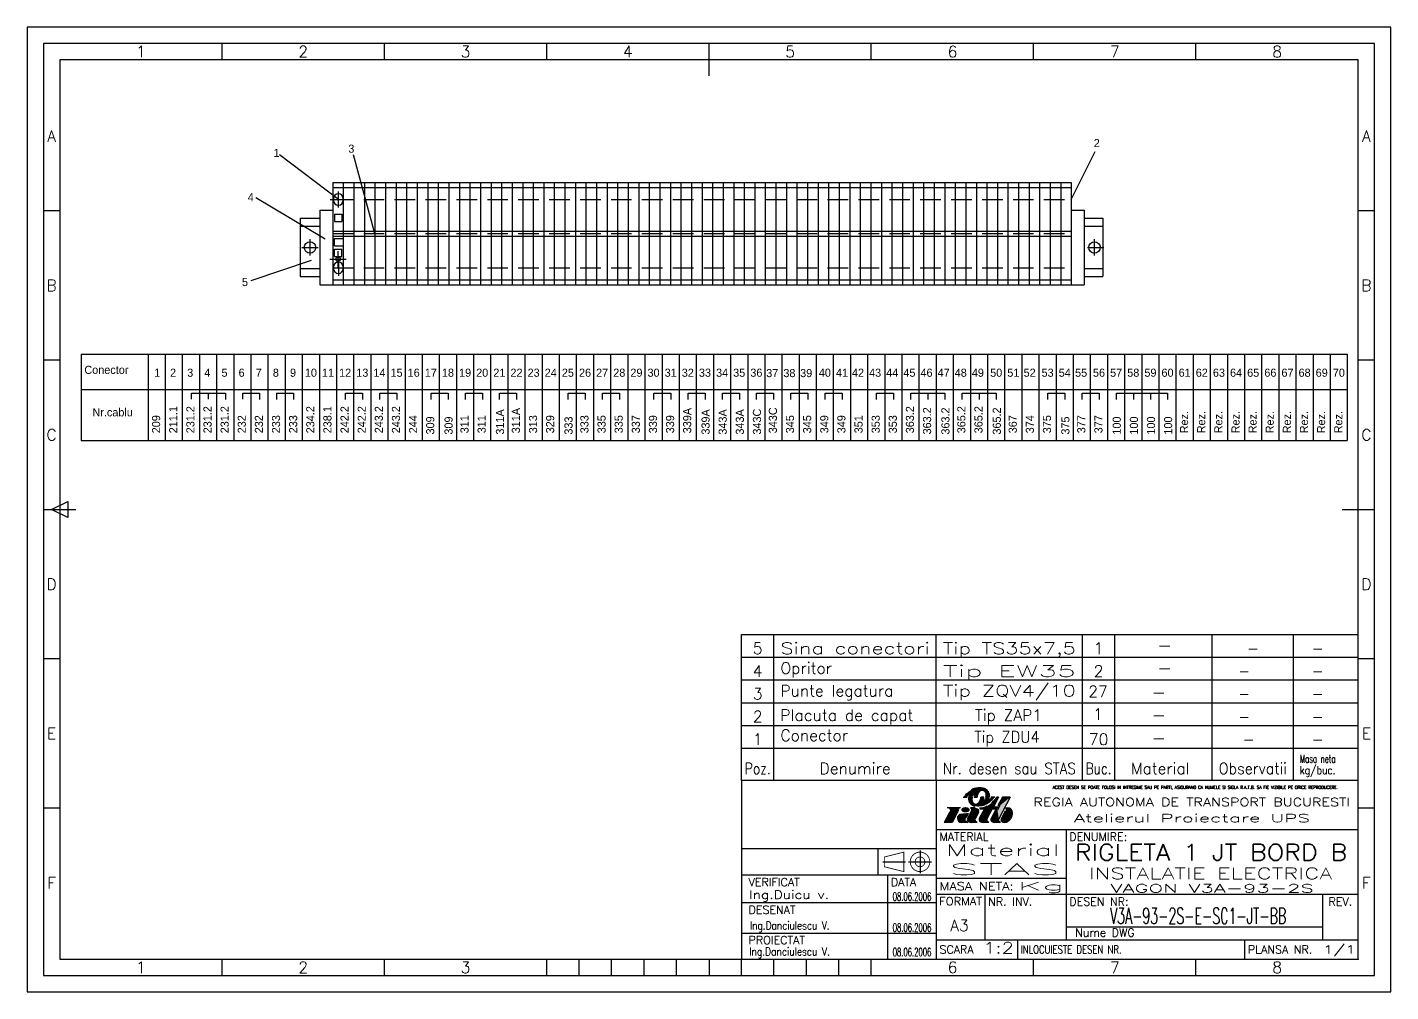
# Model space of a CAD drawing. Header units: millimetres. Extents: x 62 to 482, y 7 to 304.
import ezdxf
from ezdxf.enums import TextEntityAlignment as Align

# ---------------------------------------------------------------- set-up
doc = ezdxf.new("R2010")
doc.units = ezdxf.units.MM
doc.linetypes.add('DASHED2', pattern=[9.525, 6.35, -3.175])
doc.layers.add('LIN_GR', color=3, linetype='Continuous')
doc.layers.add('LIN_SUB', color=7, linetype='Continuous')
doc.styles.add('ISO', font='SIMPLEX.shx')
doc.styles.add('ISOCP', font='SIMPLEX.SHX')
doc.styles.add('ROMANC', font='romanc')

# ---------------------------------------------------------------- blocks, each defined once
blk = doc.blocks.new('ind3_12')
at = {"color": 70}
for p, q in [((0, 55), (-190, 55)), ((-190, 55), (-190, 0)), ((-130, 55), (-130, 0)), ((-130, 40), (0, 40)), ((-190, 26), (-130, 26))]:
    blk.add_line(p, q, dxfattribs=at)
at = {"color": 40}
for p, q in [((-122.56, 46.63), (-126.68, 46.63)), ((-121.71, 49.9), (-120.46, 49.9)), ((-118.05, 46.63), (-119.46, 46.63)), ((-118.34, 49.9), (-117.36, 49.9)), ((-115.18, 46.28), (-116.74, 43.36)), ((-116.7, 46.63), (-116.29, 46.65)), ((-116.6, 46.28), (-115.18, 46.28)), ((-115.31, 49.9), (-116.29, 49.9)), ((-116.29, 46.65), (-115.69, 46.73)), ((-115.69, 46.73), (-115.27, 46.82)), ((-115.27, 46.82), (-114.78, 46.97)), ((-114.78, 46.97), (-114.27, 47.24)), ((-112.77, 46.28), (-114.38, 43.26)), ((-111.94, 49.9), (-113.19, 49.9)), ((-112.95, 48.16), (-112.68, 48.4)), ((-112.77, 46.28), (-111.36, 46.28)), ((-112.68, 48.4), (-112.61, 48.47)), ((-110.84, 49.9), (-112.41, 46.97)), ((-112.41, 46.97), (-110.99, 46.97)), ((-110.84, 49.9), (-111.36, 49.9)), ((-110.99, 46.97), (-111.36, 46.28)), ((-110.41, 47.32), (-111.15, 45.93)), ((-109.64, 49.9), (-111.01, 47.32)), ((-111.01, 47.32), (-110.41, 47.32)), ((-107.23, 49.9), (-110.77, 43.26)), ((-107.23, 49.9), (-109.64, 49.9)), ((-108.78, 46.63), (-108.09, 46.63)), ((-125.82, 45.38), (-127.54, 42.15)), ((-125.13, 42.15), (-127.54, 42.15)), ((-123.11, 45.94), (-125.13, 42.15)), ((-120.23, 42.15), (-122.21, 42.15)), ((-120.12, 44.91), (-120.81, 43.6)), ((-119.12, 45.67), (-120.36, 43.36)), ((-117.39, 42.15), (-119.15, 42.15)), ((-116.85, 45.42), (-118, 43.26)), ((-117.39, 42.15), (-117.72, 42.33)), ((-113.77, 42.15), (-115.53, 42.15)), ((-113.77, 42.15), (-114.1, 42.33)), ((-111.75, 45.93), (-113.13, 43.36)), ((-110.16, 42.15), (-111.92, 42.15)), ((-111.75, 45.93), (-111.15, 45.93)), ((-110.16, 42.15), (-110.49, 42.33)), ((-108.74, 45.59), (-109.99, 43.26))]:
    blk.add_line(p, q, dxfattribs=at)
at = {"color": 240}
for p, q in [((-90, 40), (-90, 6)), ((-130, 34), (-190, 34)), ((-148, 34), (-148, 26)), ((-146.5, 30), (-139.5, 30)), ((-138.5, 30), (-131.5, 30)), ((-135, 33.5), (-135, 26.5)), ((-145, 26), (-145, 0)), ((-130, 25), (-90, 25)), ((-190, 17.5), (-130, 17.5)), ((-130, 20), (0, 20)), ((-115, 20), (-115, 6)), ((-11, 20), (-11, 6)), ((-90, 10), (-11, 10)), ((-190, 8), (-130, 8)), ((-130, 6), (0, 6)), ((-105, 6), (-105, 0)), ((-35, 6), (-35, 0))]:
    blk.add_line(p, q, dxfattribs=at)
at = {"color": 40}
for points in [[(-114.74, 49.9, 0.04888), (-114.64, 50.37, 0.067418), (-114.64, 50.71, 0.012512), (-114.71, 51.12, 0.046313), (-114.74, 51.23, 0.02866), (-114.83, 51.43, 0.04799), (-114.9, 51.53, 0.027533), (-115.01, 51.65, 0.02878), (-115.12, 51.74, 0.020408), (-115.27, 51.85, 0.028785), (-115.38, 51.91, 0.02307), (-115.48, 51.96, 0.025276), (-115.58, 51.99, 0.029587), (-115.69, 52.01, 0.0261), (-115.8, 52.02, 0.034106), (-115.93, 52.02, 0.03305), (-116.05, 52, 0.031407), (-116.17, 51.97, 0.027201), (-116.3, 51.91, 0.027571), (-116.45, 51.82, 0.032433), (-116.58, 51.73, 0.017982), (-116.7, 51.62, 0.025528), (-116.79, 51.53, 0.009898), (-116.89, 51.41, 0.014131), (-116.96, 51.31, 0.005952), (-117.02, 51.22, 0.007874), (-117.06, 51.15, 0.013516), (-117.13, 51.03, 0.012262), (-117.2, 50.9, 0.010996), (-117.25, 50.78, 0.020912), (-117.28, 50.71, 0.006638), (-117.28, 50.69, 0.003922), (-117.3, 50.64, 0.014081), (-117.33, 50.52, 0.011261), (-117.36, 50.37, 0.018498), (-117.36, 50.34, 0.00311), (-117.38, 50.18, 0.039527), (-117.38, 50.07, 0.0256), (-117.36, 49.9)], [(-113.68, 49.9, 0.047001), (-113.61, 50.39, 0.072657), (-113.64, 50.71, 0.024176), (-113.81, 51.3, 0.05712), (-113.92, 51.53, 0.02409), (-114.05, 51.71, 0.014395), (-114.28, 51.99, 0.046768), (-114.45, 52.15, 0.031027), (-114.74, 52.35)], [(-119.97, 49.9, 0.047001), (-120.05, 49.4, 0.072657), (-120.01, 49.08, 0.024176), (-119.84, 48.49, 0.05712), (-119.73, 48.26, 0.02409), (-119.6, 48.09, 0.014395), (-119.38, 47.81, 0.046768), (-119.2, 47.65, 0.031027), (-118.91, 47.44)], [(-118.91, 49.9, 0.04888), (-119.02, 49.43, 0.067418), (-119.01, 49.08, 0.012512), (-118.94, 48.67, 0.046313), (-118.91, 48.56, 0.02866), (-118.82, 48.37, 0.04799), (-118.75, 48.26, 0.027533), (-118.64, 48.15, 0.02878), (-118.53, 48.05, 0.020408), (-118.39, 47.95, 0.028785), (-118.28, 47.88, 0.02307), (-118.17, 47.84, 0.025276), (-118.07, 47.8, 0.029587), (-117.97, 47.78, 0.0261), (-117.85, 47.77, 0.034106), (-117.73, 47.77, 0.03305), (-117.6, 47.79, 0.031407), (-117.48, 47.83, 0.027201), (-117.36, 47.88, 0.027571), (-117.2, 47.97, 0.032433), (-117.07, 48.06, 0.017982), (-116.95, 48.18, 0.025528), (-116.87, 48.26, 0.009898), (-116.76, 48.39, 0.014131), (-116.7, 48.48, 0.005952), (-116.63, 48.57, 0.007874), (-116.59, 48.64, 0.013516), (-116.52, 48.76, 0.012262), (-116.45, 48.9, 0.010996), (-116.4, 49.02, 0.020912), (-116.38, 49.08, 0.006638), (-116.37, 49.11, 0.003922), (-116.35, 49.16, 0.014081), (-116.32, 49.28, 0.011261), (-116.29, 49.42, 0.018498), (-116.29, 49.45, 0.00311), (-116.27, 49.61, 0.039527), (-116.27, 49.73, 0.0256), (-116.29, 49.9)]]:
    blk.add_lwpolyline(points, format="xyb", dxfattribs=at)
at = {"color": 40, "flags": 128}
blk.add_lwpolyline([(-108.71, 42.18, 0.07519), (-108.1, 42.37, 0.103495), (-107.27, 43.01, 0.091904), (-106.74, 43.94, 0.085107), (-106.54, 45.08, 0.085107)], format="xyb", dxfattribs=at)
at = {"color": 240}
for points in [[(-146, 31.5, 0.25, 0.25, 0), (-140, 33, 0.25, 0.25, 0), (-140, 27, 0.25, 0.25, 0), (-146, 28.5, 0.25, 0.25, 0)], [(-135, 31.5, 0.25, 0.25, 1), (-135, 28.5, 0.25, 0.25, 1)]]:
    blk.add_lwpolyline(points, format="xyseb", close=True, dxfattribs=at)
blk.add_lwpolyline([(-135, 33, 0.25, 0.25, 1), (-135, 27, 0.25, 0.25, 1), (-135, 33, 0.25, 0.25, 1)], format="xyseb", dxfattribs=at)
at = {"color": 40}
for centre, radius, start, end in [((-96.55, 26.7), 34.29, 134.6817, 135.4865), ((-117.71, 49.53), 2.3, 144.0002, 170.76), ((-117.8, 49.83), 2.74, 113.911, 122.24), ((-115.81, 45.34), 7.65, 108.9325, 113.911), ((-115.07, 49.86), 3.27, 161.7905, 179.2848), ((-117.59, 50.52), 2.17, 96.8211, 108.9325), ((-116.41, 40.67), 12.1, 91.6964, 96.8211), ((-116.61, 47.25), 5.51, 78.6042, 91.6964), ((-116, 50.28), 2.42, 58.8019, 78.6042), ((-119.73, 46), 0.689, 331.9275, 66.4849), ((-117.66, 49.52), 2.42, 238.8019, 258.6042), ((-118.58, 49.94), 3.27, 341.7905, 359.2848), ((-115.94, 50.27), 2.3, 324.0002, 350.76), ((-145.94, 81.79), 47.13, 315, 315.973), ((-113.12, 49.86), 0.893, 316.8981, 318.6566), ((-115.09, 51.98), 4.23, 315.973, 321.3402), ((-122.28, 57.73), 13.43, 321.3402, 324.353), ((-108.09, 45.08), 1.55, 0, 90), ((-122.21, 43.44), 1.29, 94.5979, 270), ((-177.94, 750.15), 707.62, 274.50891, 274.68697), ((-120.23, 42.84), 0.689, 201.8729, 270), ((-119.75, 43.03), 0.689, 151.9275, 234.4615), ((-119.15, 43.87), 1.72, 234.4615, 270), ((-117.39, 42.94), 0.689, 151.9275, 241.9275), ((-116.14, 43.03), 0.689, 151.9275, 234.4615), ((-115.53, 43.87), 1.72, 234.4615, 270), ((-113.78, 42.94), 0.689, 151.9275, 241.9275), ((-112.52, 43.03), 0.689, 151.9275, 234.4615), ((-111.92, 43.87), 1.72, 234.4615, 270), ((-110.16, 42.94), 0.689, 151.9275, 241.9275), ((-109.38, 42.94), 0.689, 151.9275, 242.7821), ((-108.99, 43.7), 1.55, 242.7821, 280.2311)]:
    blk.add_arc(centre, radius, start, end, dxfattribs=at)
blk.add_point((0, 0))
for points in [[(-121.71, 49.9), (-120.46, 49.9), (-121.21, 50.52), (-120.18, 50.33)], [(-121.21, 50.52), (-120.18, 50.33), (-120.72, 51.03), (-119.93, 50.59)], [(-120.72, 51.03), (-119.93, 50.59), (-120.22, 51.49), (-119.57, 50.88)], [(-120.22, 51.49), (-119.57, 50.88), (-119.6, 51.93), (-118.18, 50.88)], [(-119.84, 50.38), (-118.6, 50.45), (-119.97, 49.9), (-118.91, 49.9)], [(-119.57, 50.88), (-118.18, 50.88), (-119.84, 50.38), (-118.6, 50.45)], [(-119.6, 51.93), (-118.18, 50.88), (-118.87, 52.35), (-118.18, 50.88)], [(-118.87, 52.35), (-118.18, 50.88), (-118.21, 52.6), (-118.18, 50.88)], [(-117.31, 50.61), (-118.27, 50.54), (-117.37, 50.27), (-118.32, 50.22)], [(-117.09, 51.1), (-118.18, 50.88), (-117.31, 50.61), (-118.27, 50.54)], [(-118.21, 52.6), (-118.18, 50.88), (-117.81, 52.68), (-118.18, 50.88)], [(-116.87, 52.76), (-118.18, 50.88), (-116.31, 52.75), (-118.18, 50.88)], [(-117.81, 52.68), (-118.18, 50.88), (-116.87, 52.76), (-118.18, 50.88)], [(-116.08, 51.99), (-116.31, 52.75), (-116.62, 51.7), (-118.18, 50.88)], [(-116.62, 51.7), (-118.18, 50.88), (-117.09, 51.1), (-118.18, 50.88)], [(-115.84, 51.99), (-116.08, 51.99), (-116.32, 51.86)], [(-116.31, 52.75), (-115.41, 52.63), (-115.84, 52.71)], [(-115.54, 51.98), (-115.41, 52.63), (-116.08, 51.99), (-116.31, 52.75)], [(-115.84, 51.99), (-115.54, 51.98), (-115.91, 51.97), (-115.51, 51.96)], [(-115.73, 51.96), (-115.33, 51.85), (-115.51, 51.96)], [(-115.09, 51.72), (-114.87, 52.42), (-115.54, 51.98), (-115.41, 52.63)], [(-115.41, 52.63), (-114.87, 52.42), (-115.11, 52.53)], [(-114.87, 51.48), (-114.18, 51.87), (-115.09, 51.72), (-114.87, 52.42)], [(-114.87, 52.42), (-114.18, 51.87), (-114.48, 52.17)], [(-114.68, 50.99), (-113.86, 51.41), (-114.87, 51.48), (-114.18, 51.87)], [(-114.63, 50.55), (-113.67, 50.85), (-114.68, 50.99), (-113.86, 51.41)], [(-114.65, 50.25), (-113.62, 50.26), (-114.63, 50.55), (-113.67, 50.85)], [(-113.67, 50.85), (-113.62, 50.26), (-113.61, 50.56)], [(-126.68, 46.63), (-122.56, 46.63), (-126.26, 46.53), (-122.84, 46.34)], [(-126.26, 46.53), (-122.84, 46.34), (-125.96, 46.29), (-123.05, 46.05)], [(-123.05, 46.05), (-125.96, 46.29), (-123.11, 45.94), (-125.77, 45.87)], [(-122.2, 46.34), (-122.22, 45.73), (-122.28, 46.18), (-122.28, 45.84)], [(-122.07, 46.5), (-122.04, 45.53), (-122.2, 46.34), (-122.22, 45.73)], [(-121.94, 46.59), (-121.9, 45.43), (-122.07, 46.5), (-122.04, 45.53)], [(-121.78, 46.68), (-121.71, 45.34), (-121.94, 46.59), (-121.9, 45.43)], [(-121.62, 46.75), (-121.56, 45.28), (-121.78, 46.68), (-121.71, 45.34)], [(-121.46, 46.79), (-121.43, 45.25), (-121.62, 46.75), (-121.56, 45.28)], [(-121.33, 46.82), (-121.31, 45.23), (-121.46, 46.79), (-121.43, 45.25)], [(-121.21, 46.83), (-121.2, 45.22), (-121.33, 46.82), (-121.31, 45.23)], [(-121.21, 46.83), (-121.1, 46.84), (-121.09, 45.21)], [(-121.09, 45.21), (-120.9, 45.21), (-121.21, 46.83), (-121.2, 45.22)], [(-121.1, 46.84), (-120.91, 46.84), (-121.09, 45.21), (-120.9, 45.21)], [(-120.9, 45.21), (-120.91, 46.84), (-120.81, 45.22), (-120.81, 46.83)], [(-120.81, 45.22), (-120.81, 46.83), (-120.68, 45.23), (-120.69, 46.82)], [(-120.68, 45.23), (-120.69, 46.82), (-120.56, 45.25), (-120.55, 46.79)], [(-120.56, 45.25), (-120.55, 46.79), (-120.42, 45.29), (-120.43, 46.76)], [(-120.42, 45.29), (-120.43, 46.76), (-120.27, 45.34), (-120.27, 46.7)], [(-120.27, 45.34), (-120.27, 46.7), (-120.14, 45.41), (-120.13, 46.63)], [(-120.14, 45.41), (-120.13, 46.63), (-119.97, 45.52), (-119.99, 46.54)], [(-119.97, 49.9), (-118.91, 49.9), (-120.05, 49.4), (-119, 49.53)], [(-120.05, 49.4), (-119, 49.53), (-119.94, 48.79), (-119, 49.02)], [(-120.05, 49.4), (-119.94, 48.79), (-120.04, 49.24)], [(-120.04, 49.24), (-119.94, 48.79), (-120.03, 49.13)], [(-119.97, 45.52), (-119.99, 46.54), (-119.84, 45.65), (-119.88, 46.44)], [(-119.94, 48.79), (-119, 49.02), (-119.72, 48.25), (-118.92, 48.6)], [(-119.84, 45.65), (-119.88, 46.44), (-119.74, 45.8), (-119.77, 46.3)], [(-119.74, 45.8), (-119.77, 46.3), (-119.71, 45.9), (-119.72, 46.2)], [(-119.72, 48.25), (-118.92, 48.6), (-119.33, 47.76), (-118.75, 48.27)], [(-119.72, 46.2), (-119.71, 45.9), (-119.7, 46.13), (-119.69, 46.02)], [(-119.46, 46.63), (-118.05, 46.63), (-119.08, 46.21), (-117.05, 46.31)], [(-119.33, 47.76), (-118.75, 48.27), (-118.77, 47.37), (-118.43, 47.98)], [(-119.25, 46.4), (-119.09, 46.04), (-119.08, 46.21)], [(-119.08, 46.21), (-117.05, 46.31), (-119.12, 45.67), (-116.78, 45.9)], [(-118.77, 47.37), (-118.43, 47.98), (-118.32, 47.19), (-118.12, 47.82)], [(-117.37, 50.27), (-118.32, 50.22), (-117.36, 49.9), (-118.34, 49.9)], [(-118.32, 47.19), (-118.12, 47.82), (-117.71, 47.07), (-117.72, 47.77)], [(-118.05, 46.63), (-117.05, 46.31), (-117.7, 46.59), (-117.41, 46.5)], [(-117.71, 47.07), (-117.72, 47.77), (-117.14, 47.03), (-117.33, 47.9)], [(-117.14, 47.03), (-117.33, 47.9), (-116.45, 47.06), (-117.04, 48.09)], [(-117.05, 46.31), (-116.78, 45.9), (-116.88, 46.12)], [(-116.45, 47.06), (-117.04, 48.09), (-115.94, 47.1), (-116.74, 48.42)], [(-116.7, 48.48), (-115.12, 47.31), (-116.74, 48.42)], [(-116.7, 48.48), (-116.7, 48.48), (-116.74, 48.42)], [(-115.94, 47.1), (-116.74, 48.42), (-115.12, 47.31), (-116.74, 48.42)], [(-115.18, 46.28), (-112.77, 46.28), (-116.74, 43.36), (-114.38, 43.26)], [(-116.45, 48.9), (-115.12, 47.31), (-116.7, 48.48)], [(-116.22, 46.66), (-116.7, 46.63), (-116.6, 46.28)], [(-116.6, 46.28), (-111.36, 46.28), (-116.22, 46.66), (-112.41, 46.97)], [(-116.4, 49.03), (-115.48, 48.92), (-116.45, 48.9), (-115.12, 47.31)], [(-116.29, 49.44), (-115.35, 49.44), (-116.4, 49.03), (-115.48, 48.92)], [(-116.29, 49.9), (-115.31, 49.9), (-116.29, 49.44), (-115.35, 49.44)], [(-116.22, 46.66), (-115.25, 46.82), (-115, 46.76)], [(-115.48, 48.92), (-114.09, 48.92), (-115.01, 49.4), (-113.85, 49.33)], [(-115.48, 48.92), (-114.59, 48.13), (-115.12, 47.31)], [(-115.48, 48.92), (-114.09, 48.92), (-114.18, 47.78), (-115.12, 47.31)], [(-115.25, 46.82), (-114.79, 46.97), (-115, 46.76)], [(-115.01, 49.4), (-113.85, 49.33), (-114.75, 49.87), (-113.72, 49.72)], [(-115, 46.76), (-115, 46.76), (-114.79, 46.97), (-114.45, 46.8)], [(-114.35, 47.19), (-112.41, 46.97), (-114.79, 46.97), (-114.45, 46.8)], [(-114.75, 49.87), (-113.72, 49.72), (-114.65, 50.25), (-113.62, 50.26)], [(-114.09, 48.92), (-114.18, 47.78), (-114.59, 48.13)], [(-113.9, 47.46), (-112.41, 46.97), (-114.35, 47.19), (-112.41, 46.97)], [(-114.09, 48.92), (-113.61, 48.17), (-114.18, 47.78)], [(-113.69, 49.23), (-112.95, 48.75), (-114.09, 48.92), (-113.61, 48.17)], [(-113.49, 47.75), (-113.9, 47.46), (-112.41, 46.97)], [(-113.4, 49.55), (-112.44, 49.28), (-113.69, 49.23), (-112.95, 48.75)], [(-113.03, 48.1), (-112.41, 46.97), (-113.49, 47.75), (-112.41, 46.97)], [(-113.19, 49.9), (-111.94, 49.9), (-113.4, 49.55), (-112.44, 49.28)], [(-112.65, 48.42), (-112.41, 46.97), (-113.03, 48.1), (-112.41, 46.97)], [(-112.22, 48.86), (-112.41, 46.97), (-112.65, 48.42), (-112.41, 46.97)], [(-111.36, 49.9), (-110.84, 49.9), (-111.76, 49.37), (-112.41, 46.97)], [(-111.76, 49.37), (-112.41, 46.97), (-112.22, 48.86), (-112.41, 46.97)], [(-112.41, 46.97), (-110.99, 46.97), (-111.36, 46.28)], [(-110.41, 47.32), (-107.23, 49.9), (-111.15, 45.93), (-110.73, 43.34)], [(-109.64, 49.9), (-107.23, 49.9), (-111.01, 47.32), (-110.41, 47.32)], [(-108.78, 46.63), (-108.43, 46.63), (-108.69, 46.43), (-108.49, 46.44)], [(-108.74, 45.59), (-108.09, 46.63), (-108.66, 45.8)], [(-108.74, 45.59), (-106.98, 46.16), (-108.09, 46.63)], [(-108.69, 46.43), (-108.49, 46.44), (-108.64, 46.23), (-108.56, 46.21)], [(-108.43, 46.63), (-108.63, 46.02), (-108.09, 46.63), (-108.66, 45.8)], [(-108.66, 45.8), (-108.66, 45.8), (-108.43, 46.63), (-108.63, 46.02)], [(-108.64, 46.23), (-108.56, 46.21), (-108.63, 46.02)], [(-108.09, 46.63), (-106.98, 46.16), (-107.61, 46.55), (-107.23, 46.37)], [(-125.82, 45.38), (-123.11, 45.94), (-127.54, 42.15), (-125.13, 42.15)], [(-125.76, 45.63), (-123.11, 45.94), (-125.82, 45.38)], [(-125.77, 45.87), (-123.11, 45.94), (-125.76, 45.63), (-123.11, 45.94)], [(-123.17, 44.3), (-120.81, 43.6), (-123.49, 43.38), (-120.95, 43.16)], [(-123.17, 44.3), (-123.49, 43.38), (-123.29, 44.14), (-123.45, 43.79)], [(-123.49, 43.38), (-120.95, 43.16), (-123.49, 43.38), (-120.87, 42.58)], [(-123.49, 43.38), (-123.1, 42.51), (-123.42, 43), (-123.25, 42.69)], [(-123.49, 43.38), (-120.87, 42.58), (-123.1, 42.51), (-120.62, 42.27)], [(-122.31, 44.73), (-120.12, 44.91), (-123.17, 44.3), (-120.81, 43.6)], [(-122.31, 44.73), (-123.17, 44.3), (-122.7, 44.64), (-123.04, 44.43)], [(-123.1, 42.51), (-122.21, 42.15), (-122.93, 42.37), (-122.61, 42.22)], [(-123.1, 42.51), (-120.62, 42.27), (-122.21, 42.15), (-120.23, 42.15)], [(-122.28, 46.18), (-122.28, 45.84), (-122.31, 46.03)], [(-120.42, 42.88), (-120.36, 43.36), (-120.43, 43.1)], [(-120.36, 43.36), (-116.85, 45.42), (-120.42, 42.88), (-118, 43.26)], [(-120.42, 42.88), (-118, 43.26), (-120.15, 42.47), (-118.06, 42.75)], [(-120.15, 42.47), (-120.42, 42.88), (-120.32, 42.64)], [(-119.12, 45.67), (-116.78, 45.9), (-120.36, 43.36), (-116.85, 45.42)], [(-120.15, 42.47), (-118.06, 42.75), (-119.15, 42.15), (-117.72, 42.33)], [(-119.15, 42.15), (-120.15, 42.47), (-119.72, 42.25)], [(-119.15, 42.15), (-117.72, 42.33), (-117.39, 42.15)], [(-118.02, 43.03), (-117.9, 42.55), (-118.06, 42.75)], [(-116.78, 45.9), (-116.85, 45.42), (-116.77, 45.67)], [(-116.74, 43.36), (-116.81, 42.88), (-116.82, 43.14)], [(-116.74, 43.36), (-114.38, 43.26), (-116.81, 42.88), (-114.44, 42.75)], [(-116.52, 42.46), (-116.81, 42.88), (-116.71, 42.66)], [(-116.81, 42.88), (-114.44, 42.75), (-116.52, 42.46), (-114.12, 42.34)], [(-115.53, 42.15), (-116.54, 42.47), (-116.1, 42.25)], [(-116.52, 42.46), (-114.12, 42.34), (-115.53, 42.15), (-113.77, 42.15)], [(-114.42, 42.94), (-114.29, 42.55), (-114.44, 42.75)], [(-114.36, 43.31), (-114.4, 43.15), (-114.38, 43.26)], [(-113.13, 43.36), (-113.19, 42.89), (-113.2, 43.13)], [(-113.13, 43.36), (-110.77, 43.26), (-113.19, 42.89)], [(-113.19, 42.89), (-110.77, 43.26), (-110.82, 42.72)], [(-112.92, 42.47), (-113.19, 42.89), (-113.1, 42.66)], [(-113.19, 42.89), (-110.82, 42.72), (-112.92, 42.47)], [(-111.75, 45.93), (-111.15, 45.93), (-113.13, 43.36), (-110.77, 43.26)], [(-112.92, 42.47), (-110.82, 42.72), (-111.92, 42.15)], [(-111.92, 42.15), (-112.92, 42.47), (-112.49, 42.25)], [(-110.82, 42.72), (-111.92, 42.15), (-110.49, 42.33)], [(-110.49, 42.33), (-110.16, 42.15), (-111.92, 42.15)], [(-111.15, 45.93), (-110.77, 43.26), (-110.73, 43.34)], [(-110.8, 42.98), (-110.66, 42.53), (-110.82, 42.72)], [(-110.73, 43.34), (-110.78, 43.14), (-110.77, 43.26)], [(-109.99, 43.26), (-110.04, 42.73), (-110.07, 42.99)], [(-110.04, 42.73), (-109.99, 43.26), (-109.7, 42.32)], [(-109.7, 42.32), (-110.04, 42.73), (-109.91, 42.5)], [(-109.99, 43.26), (-108.74, 45.59), (-106.74, 43.94)], [(-109.99, 43.26), (-107.27, 43.01), (-106.74, 43.94)], [(-109.99, 43.26), (-108.1, 42.37), (-107.27, 43.01)], [(-109.99, 43.26), (-108.71, 42.18), (-108.1, 42.37)], [(-109.99, 43.26), (-109.7, 42.32), (-108.71, 42.18)], [(-108.71, 42.18), (-109.7, 42.32), (-109.23, 42.17)], [(-109.7, 42.32), (-109.7, 42.32), (-108.71, 42.18)], [(-108.74, 45.59), (-106.54, 45.08), (-106.98, 46.16)], [(-108.74, 45.59), (-106.74, 43.94), (-106.54, 45.08)], [(-107.27, 43.01), (-108.1, 42.37), (-107.66, 42.64)], [(-106.74, 43.94), (-107.27, 43.01), (-106.96, 43.45)], [(-106.98, 46.16), (-106.54, 45.08), (-106.83, 45.98), (-106.62, 45.57)], [(-106.54, 45.08), (-106.74, 43.94), (-106.59, 44.51)]]:
    blk.add_solid(points, dxfattribs=at)
at = {"color": 40, "style": 'ISO', "width": 0.77078}
blk.add_text('ACEST DESEN SE POATE FOLOSI IN INTREGIME SAU PE PARTI, ASIGURAND CA NUMELE SI SIGLA R.A.T.B. SA FIE VIZIBILE PE ORICE REPRODUCERE.', height=1, dxfattribs=at).set_placement((-94.13, 52.45), (-6.3, 52.45), align=Align.FIT)
at = {"color": 240}
for s, style, width, p, p2 in [('REGIA AUTONOMA DE TRANSPORT BUCURESTI', 'ROMANC', 1.063101, (-100.04, 47.17), (-2.58, 47.17)), ('Atelierul Proiectare UPS', 'ROMANC', 1.425107, (-87.65, 42.18), (-14.86, 42.18)), ('MASA NETA:', 'ISO', 1.009422, (-129, 21.25), (-106.17, 21.25)), ('FORMAT', 'ISO', 0.917397, (-129.11, 16.61), (-115.89, 16.61)), ('INLOCUIESTE DESEN NR.', 'ISO', 0.687691, (-104, 1.75), (-72.89, 1.75))]:
    blk.add_text(s, height=2.5, dxfattribs=dict(at, style=style, width=width)).set_placement(p, p2, align=Align.FIT)
at = {"color": 240, "style": 'ISO'}
for s, p in [('MATERIAL', (-129, 36.5)), ('DENUMIRE:', (-89, 36.5)), ('VERIFICAT', (-187.81, 22.5)), ('DATA', (-144, 22.5)), ('NR. INV.', (-114, 16.5)), ('DESEN NR:', (-89, 16.5)), ('DESENAT', (-187.81, 13.97)), ('PROIECTAT', (-187.81, 4.66)), ('SCARA', (-129, 1.75)), ('PLANSA NR.', (-34, 1.75))]:
    blk.add_text(s, height=2.5, dxfattribs=at).set_placement(p)
blk.add_text('REV.', height=2.5, dxfattribs=at).set_placement((-5.5, 17.75), align=Align.MIDDLE)
at = {"color": 50, "style": 'ISO'}
for tag, height, width, p, p2 in [('MATERIAL', 3.5, 1.837708, (-127.1, 31.84), (-91.87, 31.84)), ('STAS_MATERIAL', 3.5, 2.784754, (-126.09, 25.95), (-91.75, 25.95)), ('ANSAMBLU', 3.5, 2.48631, (-83.01, 24.67), (-8.01, 24.67)), ('VERIFICAT', 2.5, 0.86708, (-187.61, 18.63), (-163.04, 18.63)), ('DESENAT', 2.5, 1.026691, (-187.39, 9.14), (-162.83, 9.14)), ('SCARA', 3.5, 1.565143, (-115.5, 1.75), (-106.11, 1.75)), ('PROIECTAT', 2.5, 1.037581, (-187.61, 1.12), (-162.78, 1.12))]:
    blk.add_attdef(tag, text='', height=height, dxfattribs=dict(at, width=width)).set_placement(p, p2, align=Align.FIT)
at = {"color": 70, "style": 'ISO'}
for tag, width, p, p2 in [('DENUMIRE_DESEN', 1.844561, (-87.29, 30.44), (-3.41, 30.44)), ('NUMAR_DESEN', 1.112195, (-76.49, 10.87), (-22.2, 10.87))]:
    blk.add_attdef(tag, text='', height=5, dxfattribs=dict(at, width=width)).set_placement(p, p2, align=Align.FIT)
at = {"color": 240, "style": 'ISO'}
for tag, width, p, p2 in [('MASA', 3.701178, (-105.03, 21.25), (-90.49, 21.25)), ('SUBANSAMBLU', 3.628523, (-76.35, 20.58), (-13.71, 20.58)), ('DATA', 0.588678, (-143.42, 18.04), (-131.51, 18.04)), ('DATA', 0.588678, (-143.42, 8.49), (-131.51, 8.49)), ('PLANSA', 1.983142, (-10.91, 1.75), (-0.76, 1.75)), ('DATA', 0.588678, (-143.42, 0.97), (-131.51, 0.97))]:
    blk.add_attdef(tag, text='', height=2.5, dxfattribs=dict(at, width=width)).set_placement(p, p2, align=Align.FIT)
at = {"color": 50, "style": 'ISO'}
blk.add_attdef('FORMAT', text='', height=3.5, dxfattribs=at).set_placement((-122.83, 8.67), align=Align.CENTER)
at = {"color": 240, "style": 'ISO'}
blk.add_attdef('NUME_DWG', (-87.2, 6.95), '', height=2.5, dxfattribs=at)

msp = doc.modelspace()

# ---------------------------------------------------------------- linework, layer by layer
at = {"color": 70}
for p, q in [((121.79, 293.54), (121.79, 298.54)), ((171.79, 293.54), (171.79, 298.54)), ((221.79, 293.54), (221.79, 298.54)), ((271.79, 288.54), (271.79, 298.54)), ((321.79, 293.54), (321.79, 298.54)), ((371.79, 293.54), (371.79, 298.54)), ((421.79, 293.54), (421.79, 298.54)), ((71.79, 247.04), (66.79, 247.04)), ((476.79, 247.04), (471.79, 247.04)), ((71.79, 201.04), (66.79, 201.04)), ((476.79, 201.04), (471.79, 201.04)), ((69.29, 155.04), (74.29, 157.54)), ((74.29, 157.54), (74.29, 152.54)), ((66.79, 155.04), (76.79, 155.04)), ((74.29, 152.54), (69.29, 155.04)), ((466.79, 155.04), (476.79, 155.04)), ((71.79, 109.04), (66.79, 109.04)), ((476.79, 109.04), (471.79, 109.04)), ((71.79, 63.04), (66.79, 63.04)), ((476.79, 63.04), (471.79, 63.04)), ((121.79, 11.54), (121.79, 16.54)), ((171.79, 11.54), (171.79, 16.54)), ((221.79, 11.54), (221.79, 16.54)), ((231.79, 11.54), (231.79, 16.54)), ((241.79, 11.54), (241.79, 16.54)), ((251.79, 11.54), (251.79, 16.54)), ((261.79, 11.54), (261.79, 16.54)), ((271.79, 16.54), (271.79, 11.54)), ((281.79, 11.54), (281.79, 16.54)), ((291.79, 11.54), (291.79, 16.54)), ((301.79, 11.54), (301.79, 16.54)), ((311.79, 11.54), (311.79, 16.54)), ((321.79, 11.54), (321.79, 16.54)), ((371.79, 11.54), (371.79, 16.54)), ((421.79, 11.54), (421.79, 16.54)), ((221.79, 11.54), (321.79, 11.54))]:
    msp.add_line(p, q, dxfattribs=at)
at = {"color": 1}
for p, q in [((383.39, 250.5), (390.78, 265.29)), ((157.64, 250.5), (139.52, 264.31)), ((168.89, 240), (162.33, 264.31)), ((157.64, 248), (157.64, 253)), ((153.55, 238.26), (132.16, 250.98)), ((155.14, 250.5), (160.14, 250.5)), ((149.19, 231.69), (130.61, 225.49)), ((157.64, 232), (157.64, 227)), ((281.79, 116.54), (471.79, 116.54)), ((281.79, 109.54), (471.79, 109.54)), ((281.79, 102.54), (471.79, 102.54)), ((281.79, 95.54), (471.79, 95.54)), ((281.79, 88.54), (471.79, 88.54))]:
    msp.add_line(p, q, dxfattribs=at)
at = {"color": 2}
for p, q in [((155.89, 255.75), (383.39, 255.75)), ((155.89, 255.75), (155.89, 224.25)), ((155.89, 254.25), (383.39, 254.25)), ((159.14, 255.75), (159.14, 224.25)), ((162.39, 255.75), (162.39, 224.25)), ((165.64, 255.75), (165.64, 224.25)), ((168.89, 255.75), (168.89, 224.25)), ((172.14, 255.75), (172.14, 224.25)), ((175.39, 255.75), (175.39, 224.25)), ((178.64, 255.75), (178.64, 224.25)), ((181.89, 255.75), (181.89, 224.25)), ((185.14, 255.75), (185.14, 224.25)), ((188.39, 255.75), (188.39, 224.25)), ((191.64, 255.75), (191.64, 224.25)), ((194.89, 255.75), (194.89, 224.25)), ((198.14, 255.75), (198.14, 224.25)), ((201.39, 255.75), (201.39, 224.25)), ((204.64, 255.75), (204.64, 224.25)), ((207.89, 255.75), (207.89, 224.25)), ((211.14, 255.75), (211.14, 224.25)), ((214.39, 255.75), (214.39, 224.25)), ((217.64, 255.75), (217.64, 224.25)), ((220.89, 255.75), (220.89, 224.25)), ((224.14, 255.75), (224.14, 224.25)), ((227.39, 255.75), (227.39, 224.25)), ((230.64, 255.75), (230.64, 224.25)), ((233.89, 255.75), (233.89, 224.25)), ((237.14, 255.75), (237.14, 224.25)), ((240.39, 255.75), (240.39, 224.25)), ((243.64, 255.75), (243.64, 224.25)), ((246.89, 255.75), (246.89, 224.25)), ((250.14, 255.75), (250.14, 224.25)), ((253.39, 255.75), (253.39, 224.25)), ((256.64, 255.75), (256.64, 224.25)), ((259.89, 255.75), (259.89, 224.25)), ((263.14, 255.75), (263.14, 224.25)), ((266.39, 255.75), (266.39, 224.25)), ((269.64, 255.75), (269.64, 224.25)), ((272.89, 255.75), (272.89, 224.25)), ((276.14, 255.75), (276.14, 224.25)), ((279.39, 255.75), (279.39, 224.25)), ((282.64, 255.75), (282.64, 224.25)), ((285.89, 255.75), (285.89, 224.25)), ((289.14, 255.75), (289.14, 224.25)), ((292.39, 255.75), (292.39, 224.25)), ((295.64, 255.75), (295.64, 224.25)), ((298.89, 255.75), (298.89, 224.25)), ((302.14, 255.75), (302.14, 224.25)), ((305.39, 255.75), (305.39, 224.25)), ((308.64, 255.75), (308.64, 224.25)), ((311.89, 255.75), (311.89, 224.25)), ((315.14, 255.75), (315.14, 224.25)), ((318.39, 255.75), (318.39, 224.25)), ((321.64, 255.75), (321.64, 224.25)), ((324.89, 255.75), (324.89, 224.25)), ((328.14, 255.75), (328.14, 224.25)), ((331.39, 255.75), (331.39, 224.25)), ((334.64, 255.75), (334.64, 224.25)), ((337.89, 255.75), (337.89, 224.25)), ((341.14, 255.75), (341.14, 224.25)), ((344.39, 255.75), (344.39, 224.25)), ((347.64, 255.75), (347.64, 224.25)), ((350.89, 255.75), (350.89, 224.25)), ((354.14, 255.75), (354.14, 224.25)), ((357.39, 255.75), (357.39, 224.25)), ((360.64, 255.75), (360.64, 224.25)), ((363.89, 255.75), (363.89, 224.25)), ((367.14, 255.75), (367.14, 224.25)), ((370.39, 255.75), (370.39, 224.25)), ((373.64, 255.75), (373.64, 224.25)), ((376.89, 255.75), (376.89, 224.25)), ((380.14, 255.75), (380.14, 224.25)), ((383.39, 255.75), (383.39, 224.25)), ((156.14, 250.25), (156.14, 250.75)), ((145.89, 244.75), (145.89, 226.75)), ((145.89, 244.75), (151.89, 244.75)), ((151.89, 247.25), (151.89, 224.25)), ((151.89, 247.25), (155.89, 247.25)), ((156.39, 246), (156.39, 243.75)), ((156.39, 246), (158.64, 246)), ((156.39, 243.75), (158.64, 243.75)), ((158.64, 246), (158.64, 243.75)), ((383.39, 247.25), (387.39, 247.25)), ((387.39, 247.25), (387.39, 224.25)), ((387.39, 244.75), (393.14, 244.75)), ((393.14, 244.75), (393.14, 226.75)), ((145.89, 242.25), (151.89, 242.25)), ((155.89, 240.75), (383.39, 240.75)), ((387.39, 242.25), (393.14, 242.25)), ((155.89, 239.25), (383.39, 239.25)), ((156.39, 238.5), (159.14, 238.5)), ((156.39, 236.25), (159.14, 236.25)), ((156.39, 233), (156.39, 235.25)), ((156.39, 235.25), (158.64, 235.25)), ((158.64, 233), (158.64, 235.25)), ((156.39, 233), (158.64, 233)), ((145.89, 229.25), (151.89, 229.25)), ((156.14, 229.75), (156.14, 229.25)), ((387.39, 229.25), (393.14, 229.25)), ((145.89, 226.75), (151.89, 226.75)), ((151.89, 224.25), (383.39, 224.25)), ((155.89, 225.75), (383.39, 225.75)), ((383.39, 224.25), (387.39, 224.25)), ((387.39, 226.75), (393.14, 226.75)), ((78.37, 202.9), (468.41, 202.9)), ((78.37, 202.9), (78.37, 176.3)), ((98.98, 202.9), (98.98, 176.3)), ((104.26, 202.9), (104.26, 176.3)), ((109.54, 202.9), (109.54, 176.3)), ((114.82, 202.9), (114.82, 176.3)), ((120.09, 202.9), (120.09, 176.3)), ((125.37, 202.9), (125.37, 176.3)), ((130.65, 202.9), (130.65, 176.3)), ((135.93, 202.9), (135.93, 176.3)), ((141.2, 202.9), (141.2, 176.3)), ((146.48, 202.9), (146.48, 176.3)), ((151.76, 202.9), (151.76, 176.3)), ((157.04, 202.9), (157.04, 176.3)), ((162.31, 202.9), (162.31, 176.3)), ((167.59, 202.9), (167.59, 176.3)), ((172.87, 202.9), (172.87, 176.3)), ((178.15, 202.9), (178.15, 176.3)), ((183.42, 202.9), (183.42, 176.3)), ((188.7, 202.9), (188.7, 176.3)), ((193.98, 202.9), (193.98, 176.3)), ((199.26, 202.9), (199.26, 176.3)), ((204.53, 202.9), (204.53, 176.3)), ((209.81, 202.9), (209.81, 176.3)), ((215.09, 202.9), (215.09, 176.3)), ((220.37, 202.9), (220.37, 176.3)), ((225.64, 202.9), (225.64, 176.3)), ((230.92, 202.9), (230.92, 176.3)), ((236.2, 202.9), (236.2, 176.3)), ((241.48, 202.9), (241.48, 176.3)), ((246.75, 202.9), (246.75, 176.3)), ((252.03, 202.9), (252.03, 176.3)), ((257.31, 202.9), (257.31, 176.3)), ((262.59, 202.9), (262.59, 176.3)), ((267.86, 202.9), (267.86, 176.3)), ((273.14, 202.9), (273.14, 176.3)), ((278.42, 202.9), (278.42, 176.3)), ((283.7, 202.9), (283.7, 176.3)), ((288.97, 202.9), (288.97, 176.3)), ((294.25, 202.9), (294.25, 176.3)), ((299.53, 202.9), (299.53, 176.3)), ((304.81, 202.9), (304.81, 176.3)), ((310.08, 202.9), (310.08, 176.3)), ((315.36, 202.9), (315.36, 176.3)), ((320.64, 202.9), (320.64, 176.3)), ((325.92, 202.9), (325.92, 176.3)), ((331.19, 202.9), (331.19, 176.3)), ((336.47, 202.9), (336.47, 176.3)), ((341.75, 202.9), (341.75, 176.3)), ((347.03, 202.9), (347.03, 176.3)), ((352.3, 202.9), (352.3, 176.3)), ((357.58, 202.9), (357.58, 176.3)), ((362.86, 202.9), (362.86, 176.3)), ((368.14, 202.9), (368.14, 176.3)), ((373.42, 202.9), (373.42, 176.3)), ((378.69, 202.9), (378.69, 176.3)), ((383.97, 202.9), (383.97, 176.3)), ((389.25, 202.9), (389.25, 176.3)), ((394.53, 202.9), (394.53, 176.3)), ((399.8, 202.9), (399.8, 176.3)), ((405.08, 202.9), (405.08, 176.3)), ((410.36, 202.9), (410.36, 176.3)), ((415.64, 202.9), (415.64, 176.3)), ((420.91, 202.9), (420.91, 176.3)), ((426.19, 202.9), (426.19, 176.3)), ((431.47, 202.9), (431.47, 176.3)), ((436.75, 202.9), (436.75, 176.3)), ((442.02, 202.9), (442.02, 176.3)), ((447.3, 202.9), (447.3, 176.3)), ((452.58, 202.9), (452.58, 176.3)), ((457.86, 202.9), (457.86, 176.3)), ((463.13, 202.9), (463.13, 176.3)), ((468.41, 202.9), (468.41, 176.3)), ((78.37, 192), (468.41, 192)), ((112.35, 188.98), (112.35, 190.84)), ((112.35, 190.84), (117.58, 190.84)), ((117.58, 188.98), (117.58, 190.84)), ((117.58, 190.84), (122.82, 190.84)), ((122.82, 190.84), (122.82, 188.9)), ((128.14, 188.98), (128.14, 190.83)), ((128.14, 190.83), (133.37, 190.83)), ((133.37, 190.83), (133.37, 188.89)), ((138.61, 190.83), (138.61, 188.89)), ((138.61, 190.83), (143.84, 190.83)), ((143.84, 190.83), (143.84, 188.89)), ((159.81, 188.96), (159.81, 190.82)), ((159.81, 190.82), (165.04, 190.82)), ((165.04, 190.82), (165.04, 188.88)), ((170.36, 188.96), (170.36, 190.82)), ((170.36, 190.82), (175.59, 190.82)), ((175.59, 190.82), (175.59, 188.88)), ((186.19, 188.96), (186.19, 190.82)), ((186.19, 190.82), (191.43, 190.82)), ((191.43, 190.82), (191.43, 188.88)), ((196.75, 190.82), (201.98, 190.82)), ((196.75, 188.96), (196.75, 190.82)), ((201.98, 190.82), (201.98, 188.88)), ((207.3, 188.96), (207.3, 190.82)), ((207.3, 190.82), (212.54, 190.82)), ((212.54, 190.82), (212.54, 188.88)), ((228.41, 190.82), (233.65, 190.82)), ((228.41, 188.96), (228.41, 190.82)), ((233.65, 190.82), (233.65, 188.88)), ((238.97, 188.96), (238.97, 190.82)), ((238.97, 190.82), (244.2, 190.82)), ((244.2, 190.82), (244.2, 188.88)), ((254.8, 188.96), (254.8, 190.82)), ((254.8, 190.82), (260.04, 190.82)), ((260.04, 190.82), (260.04, 188.88)), ((265.36, 190.82), (270.59, 190.82)), ((265.36, 188.96), (265.36, 190.82)), ((270.59, 190.82), (270.59, 188.88)), ((275.91, 190.82), (281.15, 190.82)), ((275.91, 188.96), (275.91, 190.82)), ((281.15, 190.82), (281.15, 188.88)), ((286.47, 190.82), (291.7, 190.82)), ((286.47, 188.96), (286.47, 190.82)), ((291.7, 190.82), (291.7, 188.88)), ((297.02, 190.82), (302.26, 190.82)), ((297.02, 188.96), (297.02, 190.82)), ((302.26, 190.82), (302.26, 188.88)), ((307.58, 190.82), (312.81, 190.82)), ((307.58, 188.96), (307.58, 190.82)), ((312.81, 190.82), (312.81, 188.88)), ((323.41, 190.82), (328.64, 190.82)), ((323.41, 188.96), (323.41, 190.82)), ((328.64, 190.82), (328.64, 188.88)), ((333.96, 190.82), (339.2, 190.82)), ((333.96, 188.96), (333.96, 190.82)), ((339.2, 190.82), (339.2, 188.88)), ((339.2, 190.82), (344.43, 190.82)), ((344.43, 190.82), (344.43, 188.88)), ((349.8, 188.96), (349.8, 190.82)), ((349.8, 190.82), (355.03, 190.82)), ((355.03, 190.82), (355.03, 188.88)), ((355.03, 190.82), (360.27, 190.82)), ((360.27, 190.82), (360.27, 188.88)), ((376.18, 190.82), (381.42, 190.82)), ((376.18, 188.96), (376.18, 190.82)), ((381.42, 190.82), (381.42, 188.88)), ((386.74, 190.82), (391.97, 190.82)), ((386.74, 188.96), (386.74, 190.82)), ((391.97, 190.82), (391.97, 188.88)), ((397.29, 188.96), (397.29, 190.82)), ((397.29, 190.82), (402.53, 190.82)), ((402.53, 190.82), (407.76, 190.82)), ((402.53, 190.82), (402.53, 188.88)), ((407.76, 190.82), (407.76, 188.88)), ((407.76, 190.82), (413, 190.82)), ((413, 190.82), (413, 188.88)), ((78.37, 176.3), (468.41, 176.3))]:
    msp.add_line(p, q, dxfattribs=at)
at = {"color": 1, "linetype": 'DASHED2'}
for p, q in [((155.89, 250.5), (383.39, 250.5)), ((155.89, 240), (383.39, 240)), ((155.89, 229.5), (383.39, 229.5))]:
    msp.add_line(p, q, dxfattribs=at)
at = {"color": 3}
for p, q in [((167.23, 240), (168.89, 240)), ((168.89, 240), (170.55, 240))]:
    msp.add_line(p, q, dxfattribs=at)
at = {"color": 1, "linetype": 'Continuous'}
for p, q in [((146.39, 235.75), (151.39, 235.75)), ((148.89, 233.25), (148.89, 238.25)), ((388.39, 235.75), (393.39, 235.75)), ((390.51, 233.25), (390.51, 238.25)), ((155.01, 232.13), (160.01, 232.13)), ((157.51, 229.63), (157.51, 234.63))]:
    msp.add_line(p, q, dxfattribs=at)
at = {"color": 2, "linetype": 'Continuous'}
msp.add_line((156.39, 236.25), (156.39, 238.5), dxfattribs=at)
at = {"color": 240}
for points in [[(481.79, 303.54), (61.79, 303.54), (61.79, 6.54), (481.79, 6.54)], [(476.79, 298.54), (66.79, 298.54), (66.79, 11.54), (476.79, 11.54)]]:
    msp.add_lwpolyline(points, close=True, dxfattribs=at)
at = {"color": 70}
msp.add_lwpolyline([(471.79, 293.54), (71.79, 293.54), (71.79, 16.54), (471.79, 16.54)], close=True, dxfattribs=at)
at = {"color": 3}
for points in [[(281.79, 102.54), (281.79, 116.54)], [(291.79, 102.54), (291.79, 116.54)], [(341.79, 102.54), (341.79, 116.54)], [(386.79, 102.54), (386.79, 116.54)], [(396.79, 102.54), (396.79, 116.54)], [(426.79, 102.54), (426.79, 116.54)], [(451.79, 102.54), (451.79, 116.54)], [(281.79, 81.54), (281.79, 102.54)], [(291.79, 81.54), (291.79, 102.54)], [(341.79, 81.54), (341.79, 102.54)], [(386.79, 81.54), (386.79, 102.54)], [(396.79, 81.54), (396.79, 102.54)], [(426.79, 81.54), (426.79, 102.54)], [(451.79, 81.54), (451.79, 102.54)], [(281.79, 81.54), (471.79, 81.54)], [(281.79, 71.54), (281.79, 81.54)], [(291.79, 71.54), (291.79, 81.54)], [(341.79, 71.54), (341.79, 81.54)], [(386.79, 71.54), (386.79, 81.54)], [(396.79, 71.54), (396.79, 81.54)], [(426.79, 71.54), (426.79, 81.54)], [(451.79, 71.54), (451.79, 81.54)]]:
    msp.add_lwpolyline(points, dxfattribs=at)
at = {"color": 2}
for centre, radius in [((148.89, 235.75), 1.76), ((390.51, 235.75), 1.76), ((157.51, 232.13), 0.665)]:
    msp.add_circle(centre, radius, dxfattribs=at)
for centre, start, end in [((157.64, 250.75), 0, 180), ((157.64, 250.25), 180, 0), ((157.64, 229.75), 0, 180), ((157.64, 229.25), 180, 0)]:
    msp.add_arc(centre, 1.5, start, end, dxfattribs=at)

# ---------------------------------------------------------------- block references
at = {"color": 1}
ref = msp.add_blockref('ind3_12', (471.79, 16.54), dxfattribs=at)
ref.add_attrib('DENUMIRE_DESEN', 'RIGLETA 1 JT BORD B', dxfattribs={"color": 70, "height": 5, "style": 'ISO', "width": 1.003736}).set_placement((384.5, 46.98), (468.38, 46.98), align=Align.FIT)
ref.add_attrib('ANSAMBLU', 'INSTALATIE ELECTRICA', dxfattribs={"color": 50, "height": 3.5, "style": 'ISO', "width": 1.27485}).set_placement((388.78, 41.22), (463.78, 41.22), align=Align.FIT)
ref.add_attrib('SUBANSAMBLU', 'VAGON V3A-93-2S', dxfattribs={"color": 240, "height": 2.5, "style": 'ISO', "width": 1.675592}).set_placement((395.44, 37.12), (458.07, 37.12), align=Align.FIT)
ref.add_attrib('NUMAR_DESEN', 'V3A-93-2S-E-SC1-JT-BB', dxfattribs={"color": 70, "height": 5, "style": 'ISO', "width": 0.514673}).set_placement((395.3, 27.42), (449.59, 27.42), align=Align.FIT)
ref.add_attrib('NUME_DWG', 'Nume DWG', (384.59, 23.49), dxfattribs={"color": 240, "height": 2.5, "style": 'ISO'})
ref.add_attrib('PLANSA', '1/1', dxfattribs={"color": 240, "height": 2.5, "style": 'ISO', "width": 1.983142}).set_placement((460.88, 18.29), (471.03, 18.29), align=Align.FIT)
ref.add_attrib('FORMAT', 'A3', dxfattribs={"color": 50, "height": 3.5, "style": 'ISO'}).set_placement((348.95, 25.21), align=Align.CENTER)
ref.add_attrib('SCARA', '1:2', dxfattribs={"color": 50, "height": 3.5, "style": 'ISO', "width": 1.252114}).set_placement((356.29, 18.29), (365.68, 18.29), align=Align.FIT)
ref.add_attrib('MATERIAL', 'Material', dxfattribs={"color": 50, "height": 3.5, "style": 'ISO', "width": 1.837708}).set_placement((344.69, 48.38), (379.91, 48.38), align=Align.FIT)
ref.add_attrib('STAS_MATERIAL', 'STAS', dxfattribs={"color": 50, "height": 3.5, "style": 'ISO', "width": 2.784754}).set_placement((345.69, 42.49), (380.04, 42.49), align=Align.FIT)
ref.add_attrib('MASA', 'Kg', dxfattribs={"color": 240, "height": 2.5, "style": 'ISO', "width": 3.701178}).set_placement((366.75, 37.79), (381.29, 37.79), align=Align.FIT)
ref.add_attrib('VERIFICAT', 'Ing.Duicu v.', dxfattribs={"color": 50, "height": 2.5, "style": 'ISO', "width": 1.159354}).set_placement((284.18, 35.18), (308.75, 35.18), align=Align.FIT)
ref.add_attrib('DATA', '08.06.2006', dxfattribs={"color": 240, "height": 2.5, "style": 'ISO', "width": 0.57847}).set_placement((328.37, 34.58), (340.28, 34.58), align=Align.FIT)
ref.add_attrib('DESENAT', 'Ing.Danciulescu V.', dxfattribs={"color": 50, "height": 2.5, "style": 'ISO', "width": 0.734395}).set_placement((284.39, 25.68), (308.96, 25.68), align=Align.FIT)
ref.add_attrib('DATA', '08.06.2006', dxfattribs={"color": 240, "height": 2.5, "style": 'ISO', "width": 0.57847}).set_placement((328.37, 25.03), (340.28, 25.03), align=Align.FIT)
ref.add_attrib('PROIECTAT', 'Ing.Danciulescu V.', dxfattribs={"color": 50, "height": 2.5, "style": 'ISO', "width": 0.742185}).set_placement((284.18, 17.66), (309.01, 17.66), align=Align.FIT)
ref.add_attrib('DATA', '08.06.2006', dxfattribs={"color": 240, "height": 2.5, "style": 'ISO', "width": 0.57847}).set_placement((328.37, 17.51), (340.28, 17.51), align=Align.FIT)

# ---------------------------------------------------------------- texts
at = {"color": 50}
for s, style, p in [('1', 'ISOCP', (96.79, 296.04)), ('2', 'ISO', (146.79, 296.04)), ('3', 'ISO', (196.79, 296.04)), ('4', 'ISO', (246.79, 296.04)), ('5', 'ISO', (296.79, 296.04)), ('6', 'ISO', (346.79, 296.04)), ('7', 'ISO', (396.79, 296.04)), ('8', 'ISO', (446.79, 296.04)), ('A', 'ISO', (69.29, 270.04)), ('A', 'ISO', (474.29, 270.04)), ('B', 'ISO', (69.29, 224.04)), ('B', 'ISO', (474.29, 224.04)), ('C', 'ISO', (69.29, 178.04)), ('C', 'ISO', (474.29, 178.04)), ('D', 'ISO', (69.29, 132.04)), ('D', 'ISO', (474.29, 132.04)), ('E', 'ISO', (69.29, 86.04)), ('E', 'ISO', (474.29, 86.04)), ('F', 'ISO', (69.29, 40.04)), ('F', 'ISO', (474.29, 40.04)), ('1', 'ISOCP', (96.79, 14.04)), ('2', 'ISO', (146.79, 14.04)), ('3', 'ISO', (196.79, 14.04)), ('6', 'ISO', (346.79, 14.04)), ('7', 'ISO', (396.79, 14.04)), ('8', 'ISO', (446.79, 14.04))]:
    msp.add_text(s, height=3.5, dxfattribs=dict(at, style=style)).set_placement(p, align=Align.MIDDLE)
at = {"color": 1}
for s, p in [('2', (390.31, 266.63)), ('1', (137.66, 263.61)), ('3', (160.68, 264.91)), ('4', (129.7, 249.97)), ('5', (127.92, 223.85))]:
    msp.add_text(s, height=2.5, dxfattribs=at).set_placement(p)
at = {"color": 2}
for s, p in [('Conector', (79.38, 196.8)), ('1', (100.88, 195.92)), ('2', (105.77, 195.92)), ('3', (111.05, 195.92)), ('4', (116.33, 195.92)), ('5', (121.61, 195.92)), ('6', (126.88, 195.92)), ('7', (132.16, 195.92)), ('8', (137.44, 195.92)), ('9', (142.72, 195.92)), ('10', (147.3, 195.92)), ('11', (152.57, 195.92)), ('12', (157.85, 195.92)), ('13', (163.13, 195.92)), ('14', (168.41, 195.92)), ('15', (173.68, 195.92)), ('16', (178.96, 195.92)), ('17', (184.24, 195.92)), ('18', (189.52, 195.92)), ('19', (194.79, 195.92)), ('20', (200.07, 195.92)), ('21', (205.35, 195.92)), ('22', (210.63, 195.92)), ('23', (215.9, 195.92)), ('24', (221.18, 195.92)), ('25', (226.46, 195.92)), ('26', (231.74, 195.92)), ('27', (237.01, 195.92)), ('28', (242.29, 195.92)), ('29', (247.57, 195.92)), ('30', (252.85, 195.92)), ('31', (258.12, 195.92)), ('32', (263.4, 195.92)), ('33', (268.68, 195.92)), ('34', (273.96, 195.92)), ('35', (279.23, 195.92)), ('36', (284.51, 195.92)), ('37', (289.41, 195.81)), ('38', (294.69, 195.81)), ('39', (299.87, 195.81)), ('40', (305.62, 195.92)), ('41', (310.9, 195.92)), ('42', (315.82, 195.92)), ('43', (321.1, 195.92)), ('44', (326.37, 195.92)), ('45', (331.65, 195.92)), ('46', (336.93, 195.92)), ('47', (342.21, 195.92)), ('48', (347.48, 195.92)), ('49', (352.76, 195.92)), ('50', (358.4, 195.92)), ('51', (363.68, 195.92)), ('52', (368.71, 195.92)), ('53', (374.23, 195.92)), ('54', (379.51, 195.92)), ('55', (384.55, 195.92)), ('56', (390.06, 195.92)), ('57', (395.34, 195.92)), ('58', (400.62, 195.92)), ('59', (405.9, 195.92)), ('60', (411.17, 195.92)), ('61', (416.45, 195.92)), ('62', (421.73, 195.92)), ('63', (427.01, 195.92)), ('64', (432.28, 195.92)), ('65', (437.56, 195.92)), ('66', (442.84, 195.92)), ('67', (448.12, 195.92)), ('68', (453.39, 195.92)), ('69', (458.67, 195.92)), ('70', (463.95, 195.92)), ('Nr.cablu', (81.86, 183.72))]:
    msp.add_text(s, height=2.5, dxfattribs=at).set_placement(p)
for s, p in [('211.1', (108, 178.51)), ('231.2', (113.28, 178.51)), ('231.2', (118.55, 178.51)), ('231.2', (123.83, 178.51)), ('234.2', (150.22, 178.51)), ('238.1', (155.5, 178.51)), ('242.2', (160.77, 178.51)), ('242.2', (166.05, 178.51)), ('243.2', (171.33, 178.51)), ('243.2', (176.61, 178.51)), ('311A', (208.65, 178.1)), ('311A', (213.55, 178.51)), ('339A', (266.32, 178.51)), ('339A', (271.98, 178.1)), ('343A', (277.25, 178.1)), ('343A', (282.53, 178.1)), ('343C', (287.81, 178.1)), ('343C', (292.71, 178.51)), ('363.2', (334.93, 178.51)), ('363.2', (340.21, 178.15)), ('363.2', (345.86, 178.1)), ('365.2', (350.77, 178.51)), ('365.2', (356.04, 178.51)), ('365.2', (361.69, 178.1)), ('Rez.', (419.37, 178.51)), ('Rez.', (424.65, 178.51)), ('Rez.', (429.93, 178.51)), ('Rez.', (435.21, 178.51)), ('Rez.', (440.48, 178.51)), ('Rez.', (445.76, 178.51)), ('Rez.', (451.04, 178.51)), ('Rez.', (456.32, 178.51)), ('Rez.', (461.59, 178.51)), ('Rez.', (466.87, 178.51)), ('209', (102.72, 178.51)), ('232', (129.11, 178.51)), ('232', (134.39, 178.51)), ('233', (139.66, 178.51)), ('233', (144.94, 178.51)), ('244', (181.88, 178.51)), ('309', (187.16, 178.15)), ('309', (192.81, 178.1)), ('311', (197.72, 178.51)), ('311', (202.99, 178.51)), ('313', (218.83, 178.51)), ('329', (224.1, 178.51)), ('333', (229.76, 178.1)), ('333', (234.66, 178.51)), ('335', (239.94, 178.51)), ('335', (245.21, 178.51)), ('337', (250.49, 178.51)), ('339', (255.77, 178.51)), ('339', (261.05, 178.51)), ('345', (297.99, 178.51)), ('345', (303.27, 178.51)), ('349', (308.55, 178.51)), ('349', (313.82, 178.51)), ('351', (319.1, 178.51)), ('353', (324.38, 178.51)), ('353', (329.66, 178.51)), ('367', (366.6, 178.51)), ('374', (371.88, 178.51)), ('375', (377.15, 178.51)), ('375', (382.81, 178.1)), ('377', (387.71, 178.51)), ('377', (392.99, 178.51)), ('100', (398.64, 178.1)), ('100', (403.92, 178.1)), ('100', (409.19, 178.1)), ('100', (414.47, 178.1))]:
    msp.add_text(s, height=2.5, rotation=90, dxfattribs=at).set_placement(p)
at = {"layer": 'LIN_GR', "color": 3, "style": 'ISOCP'}
for s, p in [('5', (286.79, 110.54)), ('4', (286.79, 103.54)), ('3', (286.79, 96.54)), ('2', (286.79, 89.54)), ('1', (286.79, 82.54))]:
    msp.add_text(s, height=3.5, dxfattribs=at).set_placement(p, align=Align.CENTER)
at = {"layer": 'LIN_SUB', "color": 2, "style": 'ISOCP'}
for s, height, width, p, p2 in [('Sina conectori', 3.5, 1.226667, (293.79, 110.54), (339.79, 110.54)), ('Tip TS35x7,5', 3.5, 1.211823, (343.79, 110.54), (384.79, 110.54)), ('   -   ', 3.5, 0.942857, (400.79, 111.44), (422.79, 111.44)), ('Tip EW35', 3.5, 1.744681, (343.79, 103.54), (384.79, 103.54)), ('   -   ', 3.5, 0.942857, (400.79, 104.44), (422.79, 104.44)), ('Tip ZQV4/10', 3.5, 1.242424, (343.79, 97.49), (384.79, 97.49)), ('   -   ', 2.5, 1.32, (399, 97.4), (421, 97.4)), ('   -   ', 2.5, 1.32, (399, 90.4), (421, 90.4)), ('   -   ', 2.5, 1.32, (399, 83.4), (421, 83.4)), ('Poz.', 3.5, 0.813559, (282.79, 73.54), (290.79, 73.54)), ('Nr. desen sau STAS', 3.5, 0.763975, (343.79, 73.54), (384.79, 73.54)), ('Buc.', 3.5, 0.8, (387.79, 73.54), (395.79, 73.54)), ('Material', 3.5, 0.93913, (401.79, 73.54), (419.79, 73.54)), ('Observatii', 3.5, 0.851351, (428.79, 73.54), (449.79, 73.54)), ('Masa neta', 2.5, 0.573913, (453.79, 77.04), (464.79, 77.04)), ('kg/buc.', 2.5, 0.796552, (453.79, 73.54), (464.79, 73.54))]:
    msp.add_text(s, height=height, dxfattribs=dict(at, width=width)).set_placement(p, p2, align=Align.FIT)
for s, p in [('1', (391.79, 110.54)), ('2', (391.79, 103.54)), ('27', (391.6, 97.23)), ('1', (391.6, 90.23)), ('70', (391.79, 82.54)), ('Denumire', (316.79, 73.54))]:
    msp.add_text(s, height=3.5, dxfattribs=at).set_placement(p, align=Align.CENTER)
at = {"layer": 'LIN_SUB', "color": 2, "style": 'ISOCP', "width": 0.942857}
for s, p in [('-', (437.5, 110.54)), ('  -', (430.27, 103.54)), ('  -', (430.27, 96.54)), ('  -', (430.27, 89.54)), ('Tip ZDU4', (353.54, 83.25))]:
    msp.add_text(s, height=3.5, dxfattribs=at).set_placement(p)
for p in [(459.29, 110.54), (459.29, 103.54), (459.29, 96.54), (459.29, 89.54), (438.06, 82.54), (459.29, 82.54)]:
    msp.add_text('-', height=3.5, dxfattribs=at).set_placement(p, align=Align.CENTER)
at = {"layer": 'LIN_SUB', "color": 2, "style": 'ISOCP'}
for s, p in [('Opritor', (293.79, 104.45)), ('Punte legatura', (293.79, 97.45)), ('Conector', (293.79, 83.75))]:
    msp.add_text(s, height=3.5, dxfattribs=at).set_placement(p)
at = {"layer": 'LIN_SUB', "color": 50, "style": 'ISOCP', "width": 0.891304}
msp.add_text('Placuta de capat', height=3.5, dxfattribs=at).set_placement((293.75, 89.95), (334.75, 89.95), align=Align.FIT)
at = {"layer": 'LIN_SUB', "color": 50, "style": 'ISOCP'}
msp.add_text('Tip ZAP1', height=3.5, dxfattribs=at).set_placement((353.71, 89.95))

doc.saveas('drawing.dxf')
